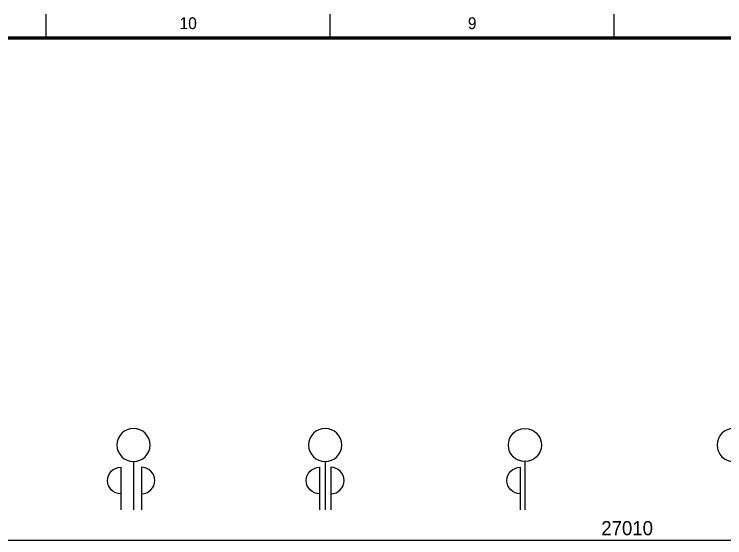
# Model space of a CAD drawing. Header units: millimetres. Extents: x -24416 to 92204, y -190080 to 23760.
# Drawn here: x 61866 to 69372, y -166508 to -160980 of the extents above; entities that cross this region are included whole.
import ezdxf
from ezdxf.enums import TextEntityAlignment as Align

# ---------------------------------------------------------------- set-up
doc = ezdxf.new("R2010")
doc.units = ezdxf.units.MM
doc.header["$LTSCALE"] = 50
doc.linetypes.add('AUDIT_D_220706163347-0', pattern=[0])
doc.layers.get('defpoints').update_dxf_attribs({"color": 139})
for name, color, linetype in [('A-치수', 7, 'AUDIT_D_220706163347-0'), ('AA-BORD-FORM', 7, 'Continuous'), ('AA-BORD-TEXT', 3, 'Continuous'), ('AA-XXXX-DIMS', 7, 'Continuous'), ('DIM', 7, 'AUDIT_D_220706163347-0')]:
    doc.layers.add(name, color=color, linetype=linetype)
doc.styles.add('HAUD01', font='Dotum.ttf')
doc.styles.add('맑은고딕', font='malgun.ttf', dxfattribs={"width": 0.9})
doc.dimstyles.new('DIM-50', dxfattribs={"dimscale": 50, "dimtxt": 3, "dimasz": 1, "dimexe": 2, "dimexo": 2, "dimgap": 1, "dimtad": 1, "dimdec": 0, "dimzin": 0, "dimdsep": 46, "dimtxsty": '맑은고딕', "dimblk1": 'DIMDOT', "dimblk2": 'DIMDOT', "dimsah": 1, "dimcen": 0.09, "dimdle": 2, "dimclrd": 7, "dimclre": 7, "dimclrt": 3, "dimadec": 0, "dimazin": 0, "dimtfac": 1, "dimtdec": 0, "dimtix": 1, "dimtmove": 2, "dimatfit": 3, "dimldrblk": 'DIMDOT', "dimfxl": 1, "dimtolj": 1, "dimtzin": 0, "dimarcsym": 0})

# ---------------------------------------------------------------- blocks, each defined once
blk = doc.blocks.new('중심')
at = {"layer": 'DIM'}
blk.add_line((-350, 0), (0, 0), dxfattribs=at)
blk.add_circle((-470, 0), 120, dxfattribs=at)
blk = doc.blocks.new('DIMDOT')
at = {"layer": 'AA-XXXX-DIMS'}
for p, q in [((-1.5, 0), (1.5, 0)), ((0, -1.5), (0, 1.5))]:
    blk.add_line(p, q, dxfattribs=at)
for radius in [0.5, 0.25]:
    blk.add_circle((0, 0), radius, dxfattribs=at)
blk = doc.blocks.new('*D175')
at = {"layer": 'defpoints', "color": 0, "transparency": 16777216}
for p in [(31691.9, -190293), (4681.9, -192293), (31691.9, -192293)]:
    blk.add_point(p, dxfattribs=at)
at = {"layer": 'DIM', "color": 7, "lineweight": -2, "transparency": 16777216}
for p, q in [((4681.9, -192193), (4681.9, -190193)), ((31691.9, -192193), (31691.9, -190193)), ((4731.9, -190293), (31641.9, -190293))]:
    blk.add_line(p, q, dxfattribs=at)
at = {"layer": 'DIM', "color": 7, "lineweight": -2, "transparency": 16777216, "xscale": 50, "yscale": 50, "zscale": 50, "rotation": 180}
blk.add_blockref('DIMDOT', (4681.9, -190293), dxfattribs=at)
at = {"layer": 'DIM', "color": 7, "lineweight": -2, "transparency": 16777216, "xscale": 50, "yscale": 50, "zscale": 50}
blk.add_blockref('DIMDOT', (31691.9, -190293), dxfattribs=at)
at = {"layer": 'DIM', "color": 3, "transparency": 16777216, "insert": (18186.9, -190167.9), "char_height": 150, "attachment_point": 5, "style": 'HAUD01'}
blk.add_mtext('\\A1;27010', dxfattribs=at)
blk = doc.blocks.new('XR-FORM 청주월명')
at = {"layer": 'AA-BORD-FORM', "color": 2}
for p, q in [((241, 577), (241, 582)), ((301, 577), (301, 582)), ((361, 577), (361, 582))]:
    blk.add_line(p, q, dxfattribs=at)
at = {"layer": 'AA-BORD-FORM', "color": 2, "const_width": 0.682}
blk.add_lwpolyline([(21, 17), (21, 577), (821, 577), (821, 17)], close=True, dxfattribs=at)
at = {"layer": 'AA-BORD-TEXT', "color": 7, "style": 'HAUD01'}
for s, p in [('10', (271, 580.1)), ('9', (331, 580.1))]:
    blk.add_text(s, height=2.5, dxfattribs=at).set_placement(p, align=Align.MIDDLE_CENTER)
blk = doc.blocks.new('DIM-1108')
at = {"layer": 'DIM'}
for points in [[(12836.9, -189804.5, -1), (12836.9, -189524.5), (12836.9, -189974.5)], [(13056.9, -189804.5, 1), (13056.9, -189524.5), (13056.9, -189974.5)], [(14936.9, -189804.5, -1), (14936.9, -189524.5), (14936.9, -189974.5)], [(15056.9, -189804.5, 1), (15056.9, -189524.5), (15056.9, -189974.5)], [(17056.9, -189804.5, -1), (17056.9, -189524.5), (17056.9, -189974.5)]]:
    blk.add_lwpolyline(points, format="xyb", dxfattribs=at)
at = {"layer": 'A-치수', "zscale": 1.458333333333333}
for p, xscale, yscale, rotation in [((12971.9, -189974.5), -1.458333333333343, 1.458333333333343, 90), ((14996.9, -189974.5), -1.458333333333343, 1.458333333333343, 90), ((17106.9, -189974.5), 1.458333333333333, 1.458333333333333, 270), ((19311.9, -189974.5), -1.458333333333343, 1.458333333333343, 90)]:
    blk.add_blockref('중심', p, dxfattribs=dict(at, xscale=xscale, yscale=yscale, rotation=rotation))
at = {"layer": 'DIM'}
dim = blk.add_linear_dim(base=(31691.9, -190293), p1=(4681.9, -192293), p2=(31691.9, -192293), dimstyle='DIM-50', override={"dimscale": 50, "dimtxsty": 'HAUD01'}, dxfattribs=at)
dim.commit()
dim.dimension.update_dxf_attribs({"geometry": '*D175', "text_midpoint": (18186.9, -190167.9)})

msp = doc.modelspace()

# ---------------------------------------------------------------- block references
msp.add_blockref('DIM-1108', (50153.9, 23760))
at = {"xscale": 50, "yscale": 50, "zscale": 50}
msp.add_blockref('XR-FORM 청주월명', (50153.9, -190080), dxfattribs=at)

doc.saveas('drawing.dxf')
